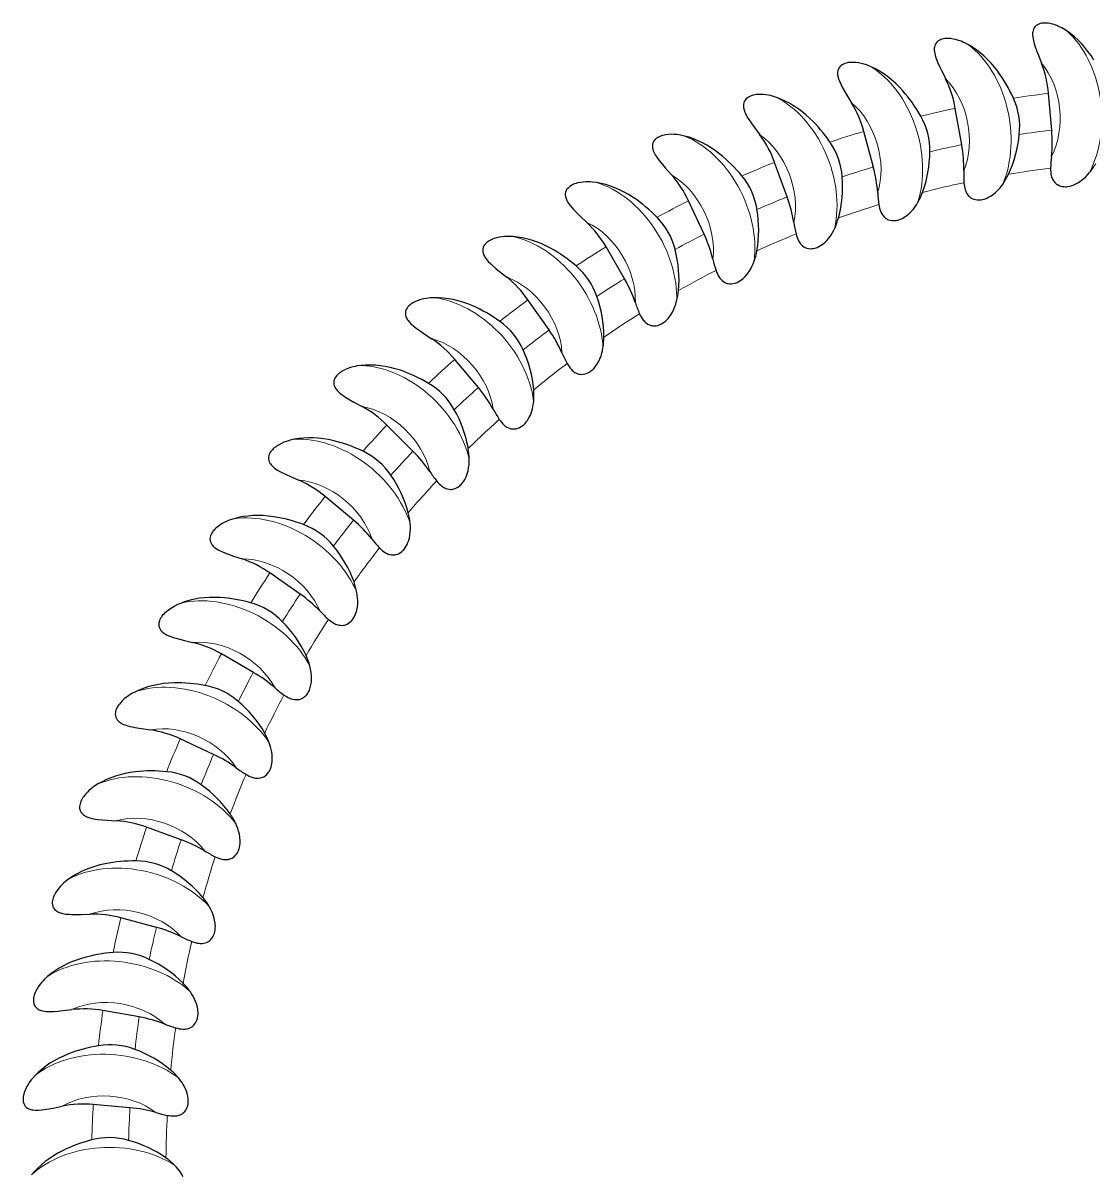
# Model space of a CAD drawing. Extents: x 89 to 617, y -10 to 440.
# Drawn here: x 453.57 to 482.66, y 140.66 to 171.95 of the extents above; entities that cross this region are included whole.
import ezdxf

# ---------------------------------------------------------------- set-up
doc = ezdxf.new("R2010")
doc.units = 0
doc.header["$LTSCALE"] = 7
doc.header["$MEASUREMENT"] = 0
doc.layers.add('8', color=250, linetype='CONTINUOUS', lineweight=15)

msp = doc.modelspace()

# ---------------------------------------------------------------- linework, layer by layer
at = {"layer": '8', "lineweight": 30, "ltscale": 0.025011}
for p, q in [((481.516, 169.037), (481.429, 170.033)), ((479.071, 168.642), (478.897, 169.627)), ((474.331, 167.221), (473.989, 168.162)), ((461.096, 156.436), (460.277, 157.01)), ((459.828, 154.309), (458.961, 154.81)), ((458.749, 152.08), (457.842, 152.503)), ((456.728, 144.95), (455.743, 145.124))]:
    msp.add_line(p, q, dxfattribs=at)
at = {"layer": '8', "lineweight": 30, "ltscale": 0.02501}
for p, q in [((476.67, 168.035), (476.411, 169.001)), ((472.072, 166.207), (471.649, 167.114)), ((469.909, 165), (469.409, 165.866)), ((467.861, 163.609), (467.287, 164.428)), ((464.165, 160.318), (463.457, 161.026)), ((462.546, 158.444), (461.78, 159.087)), ((457.869, 149.765), (456.929, 150.108)), ((457.193, 147.383), (456.227, 147.642)), ((456.477, 142.487), (455.481, 142.574))]:
    msp.add_line(p, q, dxfattribs=at)
at = {"layer": '8', "lineweight": 30, "ltscale": 0.025009}
msp.add_line((465.941, 162.044), (465.298, 162.81), dxfattribs=at)
at = {"layer": '8', "lineweight": 30}
for points in [[(481.932, 171.726), (481.84, 171.784), (481.792, 171.811), (481.743, 171.836), (481.676, 171.866), (481.608, 171.893), (481.537, 171.915), (481.463, 171.932), (481.422, 171.939), (481.381, 171.944), (481.347, 171.945), (481.313, 171.946), (481.276, 171.943), (481.239, 171.938), (481.203, 171.93), (481.168, 171.919), (481.127, 171.899), (481.091, 171.875), (481.061, 171.845), (481.037, 171.811), (481.02, 171.776), (481.008, 171.739), (481.002, 171.711), (480.998, 171.682), (480.996, 171.653), (480.996, 171.623), (481.001, 171.564), (481.008, 171.519), (481.017, 171.473), (481.04, 171.384), (481.059, 171.324), (481.1, 171.204), (481.145, 171.088), (481.237, 170.855)], [(479.251, 171.357), (479.154, 171.407), (479.104, 171.43), (479.053, 171.45), (478.984, 171.475), (478.913, 171.495), (478.841, 171.511), (478.766, 171.522), (478.725, 171.525), (478.683, 171.526), (478.649, 171.525), (478.615, 171.522), (478.578, 171.516), (478.542, 171.508), (478.507, 171.497), (478.474, 171.483), (478.435, 171.46), (478.401, 171.432), (478.373, 171.4), (478.352, 171.364), (478.338, 171.328), (478.329, 171.29), (478.326, 171.261), (478.325, 171.232), (478.326, 171.202), (478.328, 171.173), (478.338, 171.114), (478.349, 171.07), (478.362, 171.026), (478.393, 170.938), (478.416, 170.88), (478.468, 170.765), (478.523, 170.653), (478.635, 170.429)], [(476.613, 170.756), (476.512, 170.797), (476.46, 170.815), (476.408, 170.831), (476.337, 170.85), (476.264, 170.864), (476.191, 170.873), (476.115, 170.877), (476.074, 170.877), (476.032, 170.874), (475.998, 170.87), (475.965, 170.864), (475.929, 170.856), (475.893, 170.844), (475.859, 170.83), (475.827, 170.813), (475.79, 170.787), (475.759, 170.756), (475.735, 170.722), (475.717, 170.685), (475.706, 170.647), (475.7, 170.608), (475.699, 170.579), (475.701, 170.55), (475.704, 170.521), (475.709, 170.492), (475.724, 170.434), (475.739, 170.391), (475.756, 170.348), (475.794, 170.264), (475.823, 170.208), (475.884, 170.098), (475.948, 169.991), (476.079, 169.777)], [(474.037, 169.927), (473.933, 169.959), (473.88, 169.973), (473.826, 169.984), (473.753, 169.996), (473.68, 170.004), (473.606, 170.007), (473.531, 170.005), (473.489, 170.001), (473.448, 169.994), (473.415, 169.987), (473.382, 169.979), (473.347, 169.967), (473.312, 169.952), (473.279, 169.935), (473.249, 169.916), (473.215, 169.886), (473.186, 169.853), (473.165, 169.817), (473.15, 169.778), (473.143, 169.739), (473.141, 169.701), (473.142, 169.672), (473.146, 169.643), (473.152, 169.614), (473.16, 169.585), (473.18, 169.529), (473.198, 169.487), (473.218, 169.446), (473.264, 169.366), (473.297, 169.313), (473.369, 169.208), (473.442, 169.107), (473.591, 168.906)], [(471.543, 168.877), (471.436, 168.9), (471.382, 168.909), (471.328, 168.915), (471.255, 168.921), (471.181, 168.923), (471.107, 168.919), (471.032, 168.91), (470.991, 168.902), (470.951, 168.893), (470.918, 168.883), (470.886, 168.871), (470.852, 168.856), (470.819, 168.839), (470.788, 168.819), (470.759, 168.797), (470.727, 168.764), (470.702, 168.729), (470.684, 168.691), (470.673, 168.651), (470.669, 168.612), (470.67, 168.573), (470.674, 168.544), (470.68, 168.516), (470.689, 168.488), (470.699, 168.46), (470.724, 168.406), (470.746, 168.366), (470.769, 168.326), (470.822, 168.25), (470.86, 168.2), (470.94, 168.102), (471.021, 168.008), (471.188, 167.82)], [(481.486, 168.003), (481.487, 167.954), (481.489, 167.904), (481.495, 167.854), (481.505, 167.804), (481.513, 167.773), (481.523, 167.743), (481.535, 167.715), (481.547, 167.69), (481.573, 167.648), (481.601, 167.614), (481.629, 167.587), (481.65, 167.57), (481.672, 167.556), (481.714, 167.533), (481.757, 167.518), (481.799, 167.507), (481.841, 167.502), (481.883, 167.5), (481.915, 167.501), (481.946, 167.504), (481.997, 167.513), (482.048, 167.526), (482.098, 167.543), (482.135, 167.558), (482.172, 167.576), (482.245, 167.616), (482.317, 167.665), (482.388, 167.722), (482.44, 167.771), (482.492, 167.824), (482.542, 167.883)], [(469.15, 167.613), (469.042, 167.627), (468.987, 167.631), (468.932, 167.633), (468.859, 167.632), (468.785, 167.627), (468.712, 167.617), (468.638, 167.602), (468.598, 167.591), (468.559, 167.577), (468.527, 167.565), (468.496, 167.55), (468.463, 167.533), (468.432, 167.512), (468.403, 167.49), (468.376, 167.465), (468.347, 167.43), (468.325, 167.393), (468.31, 167.353), (468.303, 167.312), (468.302, 167.273), (468.307, 167.235), (468.313, 167.206), (468.322, 167.178), (468.333, 167.151), (468.346, 167.124), (468.375, 167.073), (468.4, 167.035), (468.427, 166.997), (468.486, 166.926), (468.528, 166.88), (468.617, 166.789), (468.706, 166.702), (468.888, 166.53)], [(479.132, 167.61), (479.136, 167.561), (479.143, 167.511), (479.154, 167.461), (479.167, 167.413), (479.179, 167.382), (479.191, 167.353), (479.205, 167.327), (479.22, 167.303), (479.249, 167.264), (479.279, 167.232), (479.31, 167.207), (479.333, 167.192), (479.355, 167.18), (479.4, 167.161), (479.444, 167.149), (479.487, 167.143), (479.529, 167.141), (479.571, 167.143), (479.602, 167.147), (479.633, 167.153), (479.684, 167.166), (479.733, 167.183), (479.781, 167.205), (479.817, 167.223), (479.852, 167.243), (479.921, 167.29), (479.989, 167.345), (480.054, 167.408), (480.102, 167.461), (480.149, 167.519), (480.194, 167.582)], [(476.82, 167.012), (476.829, 166.964), (476.84, 166.915), (476.855, 166.866), (476.873, 166.82), (476.887, 166.79), (476.902, 166.762), (476.918, 166.737), (476.935, 166.714), (476.967, 166.678), (477, 166.649), (477.033, 166.627), (477.057, 166.614), (477.08, 166.604), (477.127, 166.589), (477.171, 166.581), (477.215, 166.578), (477.257, 166.58), (477.299, 166.586), (477.329, 166.592), (477.36, 166.601), (477.409, 166.618), (477.456, 166.64), (477.503, 166.665), (477.537, 166.687), (477.57, 166.71), (477.635, 166.763), (477.697, 166.824), (477.757, 166.892), (477.8, 166.949), (477.842, 167.011), (477.881, 167.077)], [(466.877, 166.146), (466.767, 166.15), (466.713, 166.149), (466.658, 166.147), (466.585, 166.139), (466.512, 166.128), (466.44, 166.112), (466.367, 166.09), (466.328, 166.075), (466.29, 166.058), (466.26, 166.043), (466.23, 166.026), (466.199, 166.006), (466.17, 165.983), (466.143, 165.958), (466.118, 165.931), (466.093, 165.894), (466.074, 165.854), (466.063, 165.813), (466.059, 165.772), (466.061, 165.733), (466.069, 165.695), (466.078, 165.668), (466.09, 165.641), (466.103, 165.614), (466.118, 165.589), (466.151, 165.54), (466.18, 165.504), (466.21, 165.47), (466.275, 165.403), (466.321, 165.361), (466.417, 165.278), (466.514, 165.2), (466.71, 165.044)], [(474.57, 166.216), (474.583, 166.168), (474.598, 166.121), (474.617, 166.073), (474.639, 166.028), (474.656, 166), (474.673, 165.974), (474.691, 165.95), (474.71, 165.929), (474.745, 165.895), (474.781, 165.87), (474.815, 165.851), (474.84, 165.84), (474.865, 165.831), (474.912, 165.821), (474.957, 165.817), (475, 165.818), (475.043, 165.823), (475.083, 165.832), (475.114, 165.842), (475.143, 165.853), (475.19, 165.874), (475.236, 165.9), (475.28, 165.93), (475.312, 165.954), (475.343, 165.98), (475.403, 166.038), (475.46, 166.104), (475.513, 166.178), (475.551, 166.238), (475.587, 166.303), (475.621, 166.373)], [(472.397, 165.226), (472.414, 165.18), (472.434, 165.134), (472.457, 165.088), (472.483, 165.045), (472.502, 165.019), (472.521, 164.994), (472.542, 164.972), (472.562, 164.952), (472.6, 164.922), (472.638, 164.9), (472.674, 164.884), (472.699, 164.875), (472.724, 164.869), (472.772, 164.862), (472.818, 164.862), (472.861, 164.867), (472.902, 164.876), (472.942, 164.889), (472.972, 164.901), (473, 164.914), (473.045, 164.94), (473.088, 164.97), (473.13, 165.003), (473.159, 165.03), (473.188, 165.059), (473.243, 165.122), (473.294, 165.193), (473.34, 165.27), (473.373, 165.334), (473.403, 165.402), (473.431, 165.474)], [(464.739, 164.486), (464.63, 164.481), (464.576, 164.475), (464.521, 164.468), (464.449, 164.454), (464.378, 164.436), (464.307, 164.414), (464.237, 164.386), (464.199, 164.368), (464.163, 164.348), (464.134, 164.33), (464.106, 164.311), (464.077, 164.287), (464.049, 164.262), (464.025, 164.235), (464.003, 164.206), (463.981, 164.166), (463.965, 164.125), (463.958, 164.084), (463.957, 164.043), (463.963, 164.004), (463.974, 163.967), (463.986, 163.94), (463.999, 163.914), (464.015, 163.889), (464.032, 163.865), (464.07, 163.819), (464.101, 163.786), (464.135, 163.754), (464.205, 163.694), (464.254, 163.656), (464.357, 163.582), (464.46, 163.512), (464.669, 163.373)], [(470.319, 164.051), (470.34, 164.006), (470.364, 163.962), (470.391, 163.919), (470.42, 163.878), (470.441, 163.853), (470.463, 163.83), (470.485, 163.81), (470.507, 163.792), (470.548, 163.766), (470.587, 163.747), (470.624, 163.734), (470.651, 163.727), (470.676, 163.723), (470.725, 163.721), (470.77, 163.725), (470.813, 163.734), (470.853, 163.746), (470.892, 163.763), (470.92, 163.777), (470.947, 163.793), (470.99, 163.822), (471.03, 163.856), (471.068, 163.892), (471.096, 163.922), (471.122, 163.953), (471.171, 164.021), (471.215, 164.096), (471.255, 164.177), (471.282, 164.243), (471.306, 164.313), (471.327, 164.388)], [(468.352, 162.699), (468.376, 162.656), (468.404, 162.614), (468.434, 162.574), (468.467, 162.536), (468.49, 162.513), (468.514, 162.492), (468.538, 162.474), (468.561, 162.458), (468.604, 162.435), (468.645, 162.419), (468.683, 162.41), (468.71, 162.406), (468.736, 162.404), (468.784, 162.406), (468.829, 162.414), (468.871, 162.426), (468.91, 162.442), (468.947, 162.462), (468.974, 162.478), (469, 162.497), (469.039, 162.53), (469.077, 162.566), (469.112, 162.606), (469.136, 162.638), (469.159, 162.671), (469.202, 162.743), (469.24, 162.822), (469.273, 162.906), (469.294, 162.975), (469.312, 163.047), (469.326, 163.122)], [(462.755, 162.646), (462.647, 162.631), (462.593, 162.621), (462.539, 162.609), (462.469, 162.589), (462.399, 162.565), (462.331, 162.537), (462.263, 162.503), (462.227, 162.481), (462.193, 162.458), (462.166, 162.438), (462.14, 162.416), (462.112, 162.39), (462.087, 162.363), (462.065, 162.333), (462.046, 162.303), (462.027, 162.262), (462.015, 162.219), (462.011, 162.177), (462.014, 162.136), (462.024, 162.098), (462.038, 162.062), (462.052, 162.036), (462.068, 162.012), (462.085, 161.988), (462.104, 161.966), (462.146, 161.923), (462.18, 161.893), (462.216, 161.864), (462.292, 161.811), (462.344, 161.777), (462.453, 161.712), (462.562, 161.651), (462.782, 161.532)], [(466.509, 161.181), (466.538, 161.141), (466.569, 161.101), (466.603, 161.063), (466.639, 161.028), (466.664, 161.007), (466.689, 160.989), (466.714, 160.972), (466.739, 160.959), (466.784, 160.94), (466.826, 160.928), (466.865, 160.921), (466.892, 160.92), (466.918, 160.92), (466.966, 160.926), (467.01, 160.938), (467.05, 160.954), (467.088, 160.974), (467.123, 160.996), (467.148, 161.015), (467.172, 161.036), (467.209, 161.072), (467.243, 161.112), (467.274, 161.155), (467.296, 161.188), (467.316, 161.224), (467.353, 161.299), (467.384, 161.38), (467.409, 161.468), (467.424, 161.537), (467.436, 161.611), (467.443, 161.688)], [(460.939, 160.64), (460.832, 160.616), (460.779, 160.601), (460.727, 160.584), (460.658, 160.559), (460.591, 160.529), (460.525, 160.494), (460.461, 160.454), (460.427, 160.43), (460.395, 160.404), (460.37, 160.381), (460.346, 160.358), (460.321, 160.33), (460.298, 160.3), (460.278, 160.269), (460.262, 160.236), (460.247, 160.194), (460.239, 160.151), (460.239, 160.109), (460.245, 160.068), (460.258, 160.031), (460.276, 159.996), (460.291, 159.972), (460.309, 159.949), (460.329, 159.927), (460.35, 159.906), (460.395, 159.867), (460.432, 159.84), (460.47, 159.815), (460.55, 159.768), (460.605, 159.738), (460.719, 159.683), (460.833, 159.632), (461.063, 159.532)], [(464.806, 159.508), (464.838, 159.47), (464.872, 159.434), (464.909, 159.399), (464.948, 159.367), (464.975, 159.348), (465.002, 159.332), (465.029, 159.318), (465.055, 159.307), (465.101, 159.292), (465.144, 159.283), (465.183, 159.28), (465.21, 159.281), (465.236, 159.284), (465.283, 159.294), (465.326, 159.31), (465.365, 159.329), (465.401, 159.352), (465.434, 159.377), (465.457, 159.399), (465.479, 159.421), (465.513, 159.461), (465.543, 159.503), (465.571, 159.548), (465.589, 159.584), (465.607, 159.621), (465.636, 159.699), (465.66, 159.783), (465.677, 159.872), (465.687, 159.943), (465.692, 160.017), (465.693, 160.094)], [(459.304, 158.484), (459.2, 158.45), (459.149, 158.431), (459.098, 158.41), (459.032, 158.378), (458.967, 158.342), (458.905, 158.302), (458.845, 158.257), (458.813, 158.23), (458.783, 158.201), (458.76, 158.176), (458.738, 158.15), (458.715, 158.12), (458.696, 158.089), (458.679, 158.056), (458.665, 158.022), (458.654, 157.979), (458.65, 157.935), (458.653, 157.893), (458.663, 157.853), (458.679, 157.817), (458.699, 157.784), (458.717, 157.761), (458.737, 157.74), (458.759, 157.72), (458.781, 157.701), (458.83, 157.666), (458.869, 157.642), (458.909, 157.62), (458.993, 157.58), (459.05, 157.556), (459.169, 157.511), (459.287, 157.47), (459.524, 157.391)], [(463.256, 157.693), (463.291, 157.658), (463.328, 157.624), (463.368, 157.593), (463.409, 157.565), (463.438, 157.549), (463.466, 157.535), (463.494, 157.523), (463.521, 157.514), (463.568, 157.503), (463.611, 157.498), (463.651, 157.499), (463.678, 157.502), (463.703, 157.507), (463.749, 157.522), (463.791, 157.541), (463.828, 157.563), (463.861, 157.589), (463.892, 157.618), (463.914, 157.641), (463.934, 157.665), (463.964, 157.707), (463.99, 157.752), (464.014, 157.8), (464.029, 157.837), (464.043, 157.875), (464.066, 157.956), (464.082, 158.041), (464.092, 158.131), (464.095, 158.203), (464.093, 158.277), (464.088, 158.354)], [(461.869, 155.749), (461.907, 155.718), (461.947, 155.688), (461.989, 155.66), (462.033, 155.635), (462.063, 155.622), (462.092, 155.61), (462.121, 155.601), (462.149, 155.594), (462.197, 155.588), (462.24, 155.587), (462.279, 155.591), (462.306, 155.596), (462.331, 155.603), (462.376, 155.622), (462.415, 155.644), (462.45, 155.67), (462.481, 155.699), (462.51, 155.73), (462.529, 155.755), (462.547, 155.781), (462.573, 155.826), (462.596, 155.873), (462.615, 155.922), (462.627, 155.96), (462.637, 156), (462.653, 156.082), (462.662, 156.168), (462.664, 156.259), (462.66, 156.331), (462.652, 156.404), (462.64, 156.481)], [(457.353, 155.846), (457.38, 155.88), (457.41, 155.912), (457.442, 155.943), (457.476, 155.973), (457.546, 156.026), (457.619, 156.075), (457.695, 156.118), (457.778, 156.158), (457.863, 156.193)], [(457.353, 155.846), (457.329, 155.813), (457.308, 155.778), (457.29, 155.743), (457.276, 155.706), (457.268, 155.68), (457.262, 155.655), (457.26, 155.631), (457.259, 155.608), (457.261, 155.577), (457.266, 155.547), (457.276, 155.519), (457.295, 155.481), (457.319, 155.447), (457.34, 155.424), (457.364, 155.403), (457.388, 155.383), (457.415, 155.365), (457.471, 155.333), (457.53, 155.305), (457.591, 155.281), (457.654, 155.259), (457.721, 155.238), (457.856, 155.202), (457.962, 155.175), (458.178, 155.124)], [(461.277, 153.702), (461.305, 153.742), (461.33, 153.784), (461.351, 153.828), (461.365, 153.862), (461.376, 153.898), (461.394, 153.971), (461.406, 154.048), (461.411, 154.13), (461.409, 154.215), (461.4, 154.303), (461.385, 154.394), (461.362, 154.488)], [(456.628, 153.785), (456.531, 153.734), (456.484, 153.706), (456.438, 153.677), (456.378, 153.634), (456.321, 153.588), (456.267, 153.538), (456.215, 153.482), (456.189, 153.45), (456.164, 153.417), (456.145, 153.388), (456.128, 153.359), (456.112, 153.325), (456.097, 153.291), (456.086, 153.256), (456.079, 153.22), (456.075, 153.175), (456.079, 153.132), (456.089, 153.091), (456.107, 153.053), (456.128, 153.02), (456.154, 152.992), (456.176, 152.972), (456.199, 152.954), (456.224, 152.938), (456.249, 152.924), (456.303, 152.898), (456.346, 152.881), (456.389, 152.867), (456.478, 152.842), (456.539, 152.828), (456.664, 152.804), (456.787, 152.784), (457.035, 152.748)], [(461.277, 153.702), (461.241, 153.663), (461.22, 153.643), (461.196, 153.625), (461.175, 153.611), (461.151, 153.598), (461.114, 153.581), (461.071, 153.568), (461.022, 153.561), (460.986, 153.56), (460.947, 153.563), (460.903, 153.571), (460.857, 153.584), (460.825, 153.596), (460.793, 153.61), (460.756, 153.629), (460.719, 153.65), (460.657, 153.693)], [(459.629, 151.538), (459.672, 151.514), (459.716, 151.491), (459.763, 151.471), (459.811, 151.454), (459.842, 151.446), (459.873, 151.44), (459.903, 151.436), (459.931, 151.434), (459.98, 151.436), (460.023, 151.442), (460.061, 151.453), (460.086, 151.463), (460.109, 151.475), (460.15, 151.5), (460.185, 151.53), (460.215, 151.561), (460.241, 151.595), (460.263, 151.63), (460.278, 151.658), (460.291, 151.687), (460.309, 151.735), (460.323, 151.786), (460.333, 151.838), (460.339, 151.877), (460.342, 151.918), (460.343, 152.002), (460.337, 152.088), (460.323, 152.178), (460.307, 152.248), (460.287, 152.319), (460.261, 152.392)], [(455.607, 151.279), (455.515, 151.22), (455.471, 151.188), (455.427, 151.154), (455.372, 151.107), (455.319, 151.056), (455.269, 151.001), (455.222, 150.941), (455.199, 150.907), (455.177, 150.871), (455.161, 150.841), (455.146, 150.811), (455.133, 150.776), (455.122, 150.74), (455.114, 150.704), (455.109, 150.668), (455.11, 150.623), (455.117, 150.58), (455.131, 150.54), (455.151, 150.504), (455.176, 150.474), (455.204, 150.447), (455.228, 150.43), (455.252, 150.414), (455.278, 150.4), (455.305, 150.388), (455.361, 150.367), (455.405, 150.354), (455.449, 150.343), (455.54, 150.326), (455.602, 150.318), (455.728, 150.305), (455.853, 150.296), (456.103, 150.281)], [(458.793, 149.302), (458.837, 149.281), (458.884, 149.263), (458.932, 149.247), (458.981, 149.235), (459.013, 149.229), (459.044, 149.225), (459.074, 149.224), (459.103, 149.225), (459.151, 149.23), (459.193, 149.241), (459.23, 149.255), (459.254, 149.267), (459.276, 149.281), (459.315, 149.31), (459.347, 149.342), (459.374, 149.376), (459.397, 149.412), (459.416, 149.449), (459.429, 149.478), (459.439, 149.508), (459.453, 149.558), (459.462, 149.609), (459.468, 149.662), (459.47, 149.702), (459.47, 149.743), (459.464, 149.826), (459.45, 149.912), (459.428, 150), (459.406, 150.068), (459.38, 150.137), (459.348, 150.208)], [(454.809, 148.694), (454.722, 148.627), (454.681, 148.591), (454.641, 148.554), (454.589, 148.501), (454.541, 148.446), (454.496, 148.387), (454.454, 148.324), (454.434, 148.287), (454.416, 148.25), (454.402, 148.219), (454.391, 148.187), (454.38, 148.151), (454.372, 148.115), (454.367, 148.078), (454.366, 148.042), (454.37, 147.997), (454.381, 147.954), (454.399, 147.916), (454.422, 147.882), (454.449, 147.854), (454.48, 147.83), (454.505, 147.814), (454.531, 147.801), (454.557, 147.789), (454.585, 147.779), (454.643, 147.763), (454.687, 147.754), (454.733, 147.747), (454.825, 147.739), (454.888, 147.735), (455.014, 147.734), (455.139, 147.736), (455.389, 147.742)], [(458.154, 147.002), (458.201, 146.985), (458.249, 146.97), (458.298, 146.959), (458.348, 146.951), (458.38, 146.948), (458.412, 146.947), (458.442, 146.949), (458.47, 146.952), (458.517, 146.962), (458.559, 146.976), (458.594, 146.993), (458.617, 147.007), (458.638, 147.022), (458.674, 147.055), (458.703, 147.09), (458.727, 147.126), (458.747, 147.164), (458.763, 147.202), (458.773, 147.232), (458.78, 147.263), (458.79, 147.314), (458.795, 147.366), (458.796, 147.419), (458.794, 147.459), (458.791, 147.5), (458.777, 147.582), (458.756, 147.666), (458.727, 147.752), (458.699, 147.818), (458.666, 147.885), (458.629, 147.952)], [(454.239, 146.048), (454.158, 145.974), (454.12, 145.935), (454.083, 145.894), (454.037, 145.838), (453.993, 145.778), (453.953, 145.716), (453.918, 145.649), (453.901, 145.611), (453.886, 145.572), (453.875, 145.54), (453.866, 145.507), (453.859, 145.47), (453.854, 145.433), (453.852, 145.397), (453.854, 145.36), (453.863, 145.316), (453.877, 145.275), (453.898, 145.238), (453.924, 145.206), (453.954, 145.18), (453.986, 145.159), (454.012, 145.146), (454.039, 145.135), (454.067, 145.126), (454.096, 145.118), (454.154, 145.107), (454.2, 145.102), (454.245, 145.099), (454.338, 145.098), (454.401, 145.101), (454.527, 145.11), (454.651, 145.123), (454.9, 145.151)], [(457.719, 144.654), (457.766, 144.642), (457.816, 144.631), (457.866, 144.624), (457.916, 144.621), (457.949, 144.621), (457.98, 144.623), (458.01, 144.627), (458.038, 144.632), (458.084, 144.646), (458.124, 144.664), (458.158, 144.684), (458.18, 144.7), (458.199, 144.717), (458.232, 144.753), (458.258, 144.79), (458.279, 144.828), (458.295, 144.867), (458.308, 144.907), (458.315, 144.938), (458.32, 144.969), (458.325, 145.021), (458.325, 145.073), (458.322, 145.126), (458.317, 145.166), (458.309, 145.206), (458.289, 145.287), (458.26, 145.369), (458.224, 145.452), (458.19, 145.515), (458.152, 145.579), (458.109, 145.643)], [(453.901, 143.364), (453.828, 143.283), (453.793, 143.24), (453.76, 143.196), (453.718, 143.136), (453.68, 143.073), (453.646, 143.007), (453.617, 142.938), (453.603, 142.898), (453.591, 142.858), (453.583, 142.825), (453.577, 142.792), (453.573, 142.755), (453.572, 142.717), (453.573, 142.68), (453.578, 142.645), (453.59, 142.601), (453.609, 142.561), (453.633, 142.526), (453.661, 142.497), (453.693, 142.474), (453.727, 142.455), (453.754, 142.445), (453.782, 142.436), (453.811, 142.429), (453.84, 142.424), (453.899, 142.418), (453.945, 142.417), (453.991, 142.418), (454.083, 142.426), (454.145, 142.434), (454.27, 142.454), (454.393, 142.477), (454.638, 142.527)], [(457.49, 142.278), (457.538, 142.27), (457.588, 142.264), (457.639, 142.261), (457.689, 142.262), (457.722, 142.265), (457.753, 142.269), (457.782, 142.276), (457.809, 142.284), (457.854, 142.302), (457.892, 142.323), (457.924, 142.346), (457.945, 142.364), (457.963, 142.383), (457.992, 142.421), (458.015, 142.46), (458.032, 142.5), (458.045, 142.54), (458.054, 142.582), (458.058, 142.613), (458.061, 142.644), (458.061, 142.696), (458.057, 142.748), (458.049, 142.8), (458.041, 142.84), (458.03, 142.879), (458.002, 142.958), (457.967, 143.037), (457.923, 143.117), (457.884, 143.177), (457.841, 143.237), (457.792, 143.297)], [(457.92, 140.613), (457.878, 140.689), (457.827, 140.764), (457.783, 140.821), (457.734, 140.877), (457.681, 140.932)]]:
    msp.add_lwpolyline(points, dxfattribs=at)
for centre, radius, start, end in [((478.475, 169.777), 2.965, 4.9606, 21.3191), ((476.824, 168.271), 3.999, 24.1353, 36.2658), ((475.977, 169.114), 2.965, 9.9606, 26.3191), ((474.464, 167.47), 3.999, 29.1353, 41.2658), ((478.755, 169.118), 1.891, 353.9634, 24.6303), ((473.546, 168.236), 2.965, 14.9606, 31.3191), ((472.182, 166.466), 3.999, 34.1353, 46.2658), ((476.314, 168.483), 1.891, 358.9625, 29.6312), ((477.793, 168.712), 3.737, 354.0251, 4.9809), ((471.202, 167.149), 2.965, 19.9606, 36.3191), ((473.937, 167.636), 1.891, 3.9625, 34.6312), ((475.391, 167.994), 3.737, 359.0251, 9.9809), ((477.368, 169.22), 3.281, 335.0904, 354.7458), ((469.997, 165.268), 3.999, 39.1353, 51.2658), ((474.923, 168.463), 3.281, 340.0904, 359.7458), ((485.376, 167.877), 3.892, 173.4118, 178.1331), ((473.06, 167.069), 3.737, 4.0251, 14.9809), ((481.021, 169.131), 1.967, 320.6299, 329.284), ((468.961, 165.863), 2.965, 24.9606, 41.3191), ((471.643, 166.586), 1.891, 8.9625, 39.6312), ((472.553, 167.495), 3.281, 345.0904, 4.7458), ((483.018, 167.822), 3.892, 178.4118, 183.1331), ((478.57, 168.692), 1.967, 325.6299, 334.284), ((467.925, 163.883), 3.999, 44.1353, 56.2658), ((470.819, 165.945), 3.737, 9.0251, 19.9809), ((480.673, 167.563), 3.892, 183.4118, 188.1331), ((476.167, 168.042), 1.967, 330.6299, 339.284), ((470.276, 166.325), 3.281, 350.0904, 9.7458), ((466.84, 164.385), 2.965, 29.9606, 46.3191), ((469.45, 165.34), 1.891, 13.9625, 44.6312), ((478.36, 167.1), 3.892, 188.4118, 193.1331), ((473.829, 167.184), 1.967, 335.6299, 344.284), ((468.684, 164.629), 3.737, 14.0251, 24.9809), ((465.981, 162.323), 3.999, 49.1353, 61.2658), ((468.111, 164.961), 3.281, 355.0904, 14.7458), ((476.096, 166.437), 3.892, 193.4118, 198.1331), ((471.575, 166.126), 1.967, 340.6299, 349.284), ((467.373, 163.907), 1.891, 18.9625, 49.6312), ((464.857, 162.729), 2.965, 34.9606, 51.3191), ((466.672, 163.132), 3.737, 19.0251, 29.9809), ((469.421, 164.876), 1.967, 345.6299, 354.284), ((464.18, 160.6), 3.999, 54.1353, 66.2658), ((466.072, 163.413), 3.281, 0.0904, 19.7458), ((473.898, 165.58), 3.892, 198.4118, 203.1331), ((465.429, 162.299), 1.891, 23.9625, 54.6312), ((463.025, 160.906), 2.965, 39.9606, 56.3191), ((464.799, 161.466), 3.737, 24.0251, 34.9809), ((467.385, 163.443), 1.967, 350.6299, 359.284), ((464.176, 161.693), 3.281, 5.0904, 24.7458), ((471.784, 164.534), 3.892, 203.4118, 208.1331), ((462.537, 158.726), 3.999, 59.1353, 71.2658), ((463.633, 160.528), 1.891, 28.9625, 59.6312), ((463.077, 159.643), 3.737, 29.0251, 39.9809), ((465.482, 161.837), 1.967, 355.6299, 4.284), ((461.359, 158.93), 2.965, 44.9606, 61.3191), ((462.438, 159.815), 3.281, 10.0904, 29.7458), ((469.769, 163.308), 3.892, 208.4118, 213.1331), ((461.063, 156.716), 3.999, 64.1353, 76.2658), ((461.997, 158.607), 1.891, 33.9625, 64.6312), ((461.521, 157.677), 3.737, 34.0251, 44.9809), ((463.725, 160.072), 1.967, 0.6299, 9.284), ((460.869, 157.792), 3.281, 15.0904, 34.7458), ((467.868, 161.911), 3.892, 213.4118, 218.1331), ((459.872, 156.817), 2.965, 49.9606, 66.3191), ((462.13, 158.161), 1.967, 5.6299, 14.284), ((459.77, 154.585), 3.999, 69.1353, 81.2658), ((460.536, 156.55), 1.891, 38.9625, 69.6312), ((460.143, 155.582), 3.737, 39.0251, 49.9809), ((459.483, 155.642), 3.28, 20.0727, 39.7332), ((466.096, 160.354), 3.892, 218.4118, 223.1331), ((458.575, 154.582), 2.965, 54.9606, 71.3191), ((460.707, 156.118), 1.967, 10.6299, 19.284), ((458.952, 153.376), 3.737, 44.0251, 54.9809), ((458.667, 152.35), 3.999, 74.1353, 86.2658), ((459.259, 154.374), 1.891, 43.9625, 74.6312), ((464.467, 158.648), 3.892, 223.4118, 228.1331), ((458.289, 153.376), 3.281, 25.0904, 44.7458), ((457.477, 152.243), 2.965, 59.9606, 76.3191), ((459.467, 153.958), 1.967, 15.6299, 24.284), ((457.958, 151.074), 3.737, 49.0251, 59.9809), ((457.764, 150.027), 3.999, 79.1353, 91.2658), ((458.177, 152.095), 1.891, 48.9625, 79.6312), ((462.992, 156.806), 3.892, 228.4118, 233.1331), ((457.298, 151.017), 3.281, 30.0904, 49.7458), ((456.587, 149.816), 2.965, 64.9606, 81.3191), ((458.42, 151.699), 1.967, 20.6299, 29.284), ((457.168, 148.694), 3.737, 54.0251, 64.9809), ((457.066, 147.634), 3.999, 84.1353, 96.2658), ((457.298, 149.73), 1.891, 53.9625, 84.6312), ((461.684, 154.843), 3.892, 233.4118, 238.1331), ((456.516, 148.579), 3.281, 35.0904, 54.7458), ((455.912, 147.322), 2.965, 69.9606, 86.3191), ((457.574, 149.357), 1.967, 25.6299, 34.284), ((456.589, 146.254), 3.737, 59.0251, 69.9809), ((460.551, 152.774), 3.892, 238.4118, 243.1331), ((456.58, 145.19), 3.999, 89.1353, 101.2658), ((456.628, 147.298), 1.891, 58.9625, 89.6312), ((455.949, 146.083), 3.281, 40.0904, 59.7458), ((456.936, 146.95), 1.967, 30.6299, 39.284), ((455.458, 144.778), 2.965, 74.9606, 91.3191), ((456.225, 143.773), 3.737, 64.0251, 74.9809), ((459.604, 150.614), 3.892, 243.4118, 248.1331), ((456.308, 142.712), 3.999, 94.1353, 106.2658), ((456.172, 144.816), 1.891, 63.9635, 94.6301), ((455.602, 143.547), 3.281, 45.0904, 64.7458), ((456.51, 144.497), 1.967, 35.6299, 44.284), ((455.226, 142.204), 2.965, 79.9606, 96.3191), ((456.078, 141.27), 3.737, 69.0251, 79.9809), ((458.848, 148.379), 3.892, 248.4118, 253.1331), ((456.254, 140.22), 3.999, 99.1353, 111.2658), ((455.935, 142.305), 1.891, 68.9623, 99.6315), ((455.477, 140.991), 3.281, 50.0904, 69.7458), ((456.299, 142.016), 1.967, 40.6299, 49.284), ((455.22, 139.62), 2.965, 84.9606, 101.3191), ((456.15, 138.764), 3.737, 74.0251, 84.9809), ((458.29, 146.087), 3.892, 253.4118, 258.1331), ((456.416, 137.733), 3.999, 104.1353, 116.2658), ((455.917, 139.782), 1.891, 73.9643, 104.6297), ((455.576, 138.433), 3.281, 55.0904, 74.7458), ((456.305, 139.526), 1.967, 45.6299, 54.284)]:
    msp.add_arc(centre, radius, start, end, dxfattribs=at)
at = {"layer": '8', "lineweight": 13}
for radius, start, end in [(29.388, 96.6211, 98.4986), (29.388, 101.6211, 103.4986), (29.388, 106.6211, 108.4986), (28.388, 96.6782, 98.4703), (28.388, 101.6782, 103.4703), (29.388, 111.6211, 113.4986), (28.388, 106.6782, 108.4703), (27.365, 96.991, 99.4107), (27.365, 101.991, 104.4107), (29.388, 116.6211, 118.4986), (28.388, 111.6782, 113.4703), (27.365, 106.991, 109.4107), (28.388, 116.6782, 118.4703), (27.365, 111.991, 114.4107), (29.388, 121.6211, 123.4986), (27.365, 116.991, 119.4107), (28.388, 121.6782, 123.4703), (29.388, 126.6211, 128.4986), (27.365, 121.991, 124.4107), (28.388, 126.6782, 128.4703), (29.388, 131.6211, 133.4986), (27.365, 126.991, 129.4107), (28.388, 131.6782, 133.4703), (27.365, 131.991, 134.4107), (29.388, 136.6211, 138.4986), (28.388, 136.6782, 138.4703), (27.365, 136.991, 139.4107), (29.388, 141.6211, 143.4986), (28.388, 141.6782, 143.4703), (27.365, 141.991, 144.4107), (29.388, 146.6211, 148.4986), (28.388, 146.6782, 148.4703), (27.365, 146.991, 149.4107), (29.388, 151.6211, 153.4986), (28.388, 151.6782, 153.4703), (27.365, 151.991, 154.4107), (29.388, 156.6211, 158.4986), (28.388, 156.6782, 158.4703), (27.365, 156.991, 159.4107), (29.388, 161.6211, 163.4986), (28.388, 161.6782, 163.4703), (27.365, 161.991, 164.4107), (29.388, 166.6211, 168.4986), (28.388, 166.6782, 168.4703), (27.365, 166.991, 169.4107), (29.388, 171.6211, 173.4986), (28.388, 171.6782, 173.4703), (27.365, 171.991, 174.4107), (29.388, 176.6211, 178.4986), (28.388, 176.6782, 178.4703), (27.365, 176.991, 179.4107)]:
    msp.add_arc((484.817, 140.842), radius, start, end, dxfattribs=at)
at = {"layer": '8', "lineweight": 30}
for centre, major_axis, ratio, start_param, end_param in [((464.498, 136.83), (-17.18, -35.044), 0.230958, 2.997324, 3.109081), ((464.925, 135.074), (-14.061, -36.408), 0.230958, 2.997324, 3.109081), ((465.503, 133.362), (-10.834, -37.495), 0.230958, 2.997324, 3.109081), ((466.229, 131.707), (-7.525, -38.296), 0.230958, 2.997324, 3.109081), ((467.095, 130.122), (-4.159, -38.807), 0.230958, 2.997324, 3.109081), ((468.097, 128.618), (-0.761, -39.021), 0.230958, 2.997324, 3.109081), ((469.226, 127.207), (2.643, -38.939), 0.230958, 2.997324, 3.109081), ((470.474, 125.9), (6.027, -38.561), 0.230958, 2.997324, 3.109081), ((471.831, 124.707), (9.365, -37.889), 0.230958, 2.997324, 3.109081), ((473.286, 123.637), (12.631, -36.928), 0.230958, 2.997324, 3.109081), ((474.83, 122.697), (15.802, -35.687), 0.230958, 2.997324, 3.109081), ((476.449, 121.896), (18.852, -34.174), 0.230958, 2.997324, 3.109081), ((477.97, 121.482), (21.597, -32.157), 0.231833, 2.996768, 3.108946), ((479.684, 120.959), (24.318, -30.152), 0.231833, 2.996768, 3.108946), ((481.638, 120.375), (27.054, -28.13), 0.230958, 2.997324, 3.109081), ((483.433, 120.176), (29.403, -25.665), 0.230958, 2.997324, 3.109081), ((485.24, 120.134), (31.528, -23.005), 0.230958, 2.997324, 3.109081), ((487.043, 120.25), (33.413, -20.169), 0.230958, 2.997324, 3.109081)]:
    msp.add_ellipse(centre, major_axis=major_axis, ratio=ratio, start_param=start_param, end_param=end_param, dxfattribs=at)
at = {"layer": '8', "lineweight": 13}
for centre, major_axis, start_param, end_param in [((480.995, 169.518), (-0.231, 2.64), 3.984247, 5.638575), ((478.51, 169.075), (-0.46, 2.61), 3.984247, 5.638575), ((480.432, 169.468), (-0.161, 1.843), 3.981634, 5.500024), ((476.074, 168.418), (-0.686, 2.56), 3.984247, 5.638575), ((477.953, 168.977), (-0.321, 1.822), 3.981634, 5.500024), ((473.703, 167.551), (-0.906, 2.49), 3.984247, 5.638575), ((475.527, 168.272), (-0.479, 1.787), 3.981634, 5.500024), ((471.418, 166.481), (-1.12, 2.402), 3.984247, 5.638575), ((473.172, 167.358), (-0.633, 1.738), 3.981634, 5.500024), ((470.905, 166.242), (-0.782, 1.677), 3.981634, 5.500024), ((469.234, 165.216), (-1.325, 2.295), 3.984247, 5.638575), ((468.744, 164.933), (-0.925, 1.602), 3.981634, 5.500024), ((467.169, 163.765), (-1.52, 2.171), 3.984247, 5.638575), ((466.706, 163.44), (-1.061, 1.515), 3.981634, 5.500024), ((465.238, 162.139), (-1.703, 2.03), 3.984247, 5.638575), ((464.805, 161.776), (-1.189, 1.417), 3.981634, 5.500024), ((463.457, 160.352), (-1.874, 1.874), 3.984247, 5.638575), ((463.057, 159.952), (-1.308, 1.308), 3.981634, 5.500024), ((461.838, 158.416), (-2.03, 1.703), 3.984247, 5.638575), ((461.474, 157.983), (-1.417, 1.189), 3.981634, 5.500024), ((460.393, 156.346), (-2.171, 1.52), 3.984247, 5.638575), ((460.069, 155.883), (-1.515, 1.061), 3.981634, 5.500024), ((459.135, 154.159), (-2.295, 1.325), 3.984247, 5.638575), ((458.852, 153.669), (-1.602, 0.925), 3.981634, 5.500024), ((458.072, 151.87), (-2.402, 1.12), 3.984247, 5.638575), ((457.833, 151.357), (-1.677, 0.782), 3.981634, 5.500024), ((457.213, 149.497), (-2.49, 0.906), 3.984247, 5.638575), ((457.019, 148.965), (-1.738, 0.633), 3.981634, 5.500024), ((456.563, 147.058), (-2.56, 0.686), 3.984247, 5.638575), ((456.417, 146.512), (-1.787, 0.479), 3.981634, 5.500024), ((456.129, 144.572), (-2.61, 0.46), 3.984247, 5.638575), ((456.031, 144.015), (-1.822, 0.321), 3.981634, 5.500024), ((455.913, 142.057), (-2.64, 0.231), 3.984247, 5.638575), ((455.864, 141.494), (-1.843, 0.161), 3.981634, 5.500024), ((455.917, 139.534), (-2.65, 0), 3.984247, 5.638575)]:
    msp.add_ellipse(centre, major_axis=major_axis, ratio=0.707107, start_param=start_param, end_param=end_param, dxfattribs=at)

doc.saveas('drawing.dxf')
